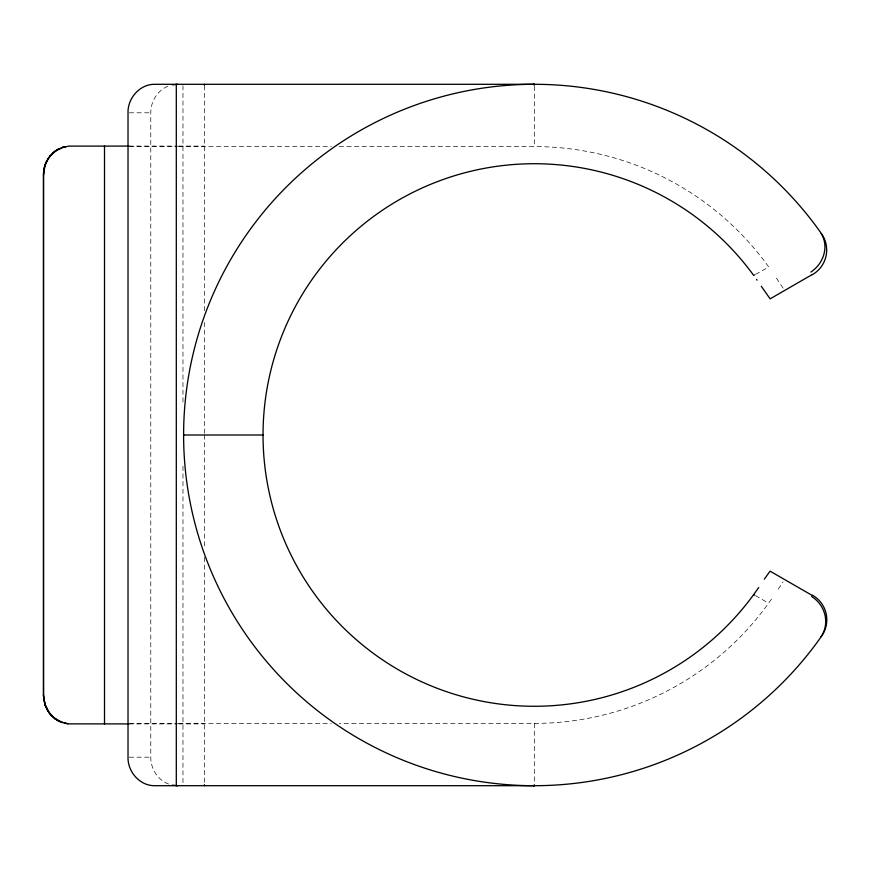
<?xml version="1.0" encoding="UTF-8"?>
<svg xmlns="http://www.w3.org/2000/svg" width="870" height="870" viewBox="0 0 870 870"><rect width="100%" height="100%" fill="white"/><g stroke="black" fill="none" stroke-linecap="round" stroke-linejoin="round"><path stroke-width="0.65" stroke-dasharray="4.35 3.26" d="M168.606 784.044C157.742 780.042 150.63 768.612 150.782 757.194L150.782 112.806C150.63 101.388 157.742 89.958 168.606 85.956M778.248 589.11L783.076 581.867M771.418 599.191L768.591 603.182A288.394 288.394 0 0 1 534.31 723.394L339.224 723.394M755.562 274.344L768.765 267.057M129.358 112.806L150.782 112.806M128.858 146.084L177.556 146.084M178.905 146.084L204.428 146.084M129.641 146.606L177.088 146.606M178.415 146.606L331.318 146.606M339.224 146.606L534.31 146.606A288.394 288.394 0 0 1 768.591 266.818M129.641 723.394L177.088 723.394M178.415 723.394L331.318 723.394M128.858 723.916L177.556 723.916M178.905 723.916L204.428 723.916M129.358 757.194L150.782 757.194M755.562 595.656L768.591 603.182M783.076 288.133L775.648 276.986M534.31 86.347L534.31 146.486M534.31 723.514L534.31 783.652M204.428 85.662L204.428 312.667M204.428 322.411L204.428 433.641M204.428 435L204.428 547.589M204.428 557.333L204.428 784.338M182.972 85.662L182.972 403.734M182.972 466.266L182.972 784.338"/><path stroke-width="1.3" d="M56.746 150.01C48.416 155.154 43.435 164.898 43.5 174.609L43.5 695.685L45.055 704.961L49.394 713.237M104.509 723.916L104.509 146.084M43.5 175.12L45.066 165.006M43.5 174.294L43.848 170.009M43.891 169.737L44.685 166.224M44.761 166.485L45.501 163.799M45.164 164.734L45.403 164.06M45.501 164.31L46.023 162.538M45.621 164.006L48.231 158.949M46.143 162.266L47.056 160.417M47.535 159.558L48.622 157.851M764.317 579.192L770.059 571.155L812.243 595.461M48.416 158.666L50.025 156.48M758.705 587.511L753.692 594.58A271.288 271.288 0 0 1 352.752 636.568A271.288 271.288 0 0 1 352.752 233.432A271.288 271.288 0 0 1 753.692 275.42L754.627 274.876M49.394 156.763L50.242 155.686M50.232 156.219L50.895 155.458M51.123 155.208L52.548 153.772M52.787 153.544L53.538 152.881M53.059 152.783L54.06 151.924M54.843 151.315L55.93 150.532M54.843 151.837L57.018 150.358M56.735 150.01L62.488 147.324L68.904 146.117L128.858 146.084M812.243 274.539L770.135 298.845L761.315 286.317M57.583 149.499L58.431 149.031M57.572 150.031L58.714 149.412M58.997 149.27L60.443 148.607M61.03 148.368L62.194 147.943M62.205 147.411L62.792 147.226M63.673 147.498L65.728 147.03M63.967 146.889L64.848 146.682M172.423 84.836L177.6 84.303M533.473 84.303L534.31 84.303L534.31 85.325M534.31 84.303L154.849 84.303C139.874 84.02 127.585 98.223 128.02 112.806L128.02 757.194C127.585 771.777 139.874 785.98 154.849 785.697L534.31 785.697L534.31 784.675M183.613 435L263.034 435M54.582 718.489L61.324 722.263L68.621 723.862L128.858 723.916M533.473 785.697L534.31 785.697M177.6 785.697L172.423 785.164M67.762 723.786L66.609 723.644M65.728 722.97L63.673 722.502M65.739 723.503L64.565 723.253M62.194 722.057L61.03 721.632M62.216 722.589L61.618 722.383M60.443 721.393L58.997 720.73M60.15 721.795L59.291 721.393M58.714 720.588L57.572 719.968M58.431 720.969L56.746 719.99M753.692 594.58L754.627 595.123M57.018 719.642L54.843 718.163M56.202 719.642L55.125 718.892M54.843 718.685L49.003 712.704M54.06 718.076L53.059 717.217M53.538 717.119L52.787 716.456M52.548 716.227L51.123 714.792M52.069 716.293L50.917 715.086M50.895 714.542L50.232 713.781M50.46 714.553L49.623 713.541M50.025 713.52L48.416 711.334M756.552 279.401L757.096 280.173M48.622 712.149L47.893 711.04M48.231 711.051L44.761 703.515L43.5 695.391L43.5 174.609M47.535 710.442L45.283 705.603M45.164 705.265L43.598 697.794M43.576 697.512L43.5 694.88M204.428 84.303L204.428 85.325M204.428 784.675L204.428 785.697M176.305 84.303L176.305 785.697M821.323 636.535A350.697 350.697 0 0 1 301.053 696.881A350.697 350.697 0 0 1 301.053 173.119A350.697 350.697 0 0 1 821.323 233.464A28.34 28.34 0 0 1 812.33 274.692M812.406 595.178A28.188 28.188 0 0 1 821.28 636.514M811.645 596.526A28.34 26.731 51.9 0 1 821.226 636.47M821.139 233.595A28.188 24.741 -48.3 0 1 810.862 272.082"/></g></svg>
